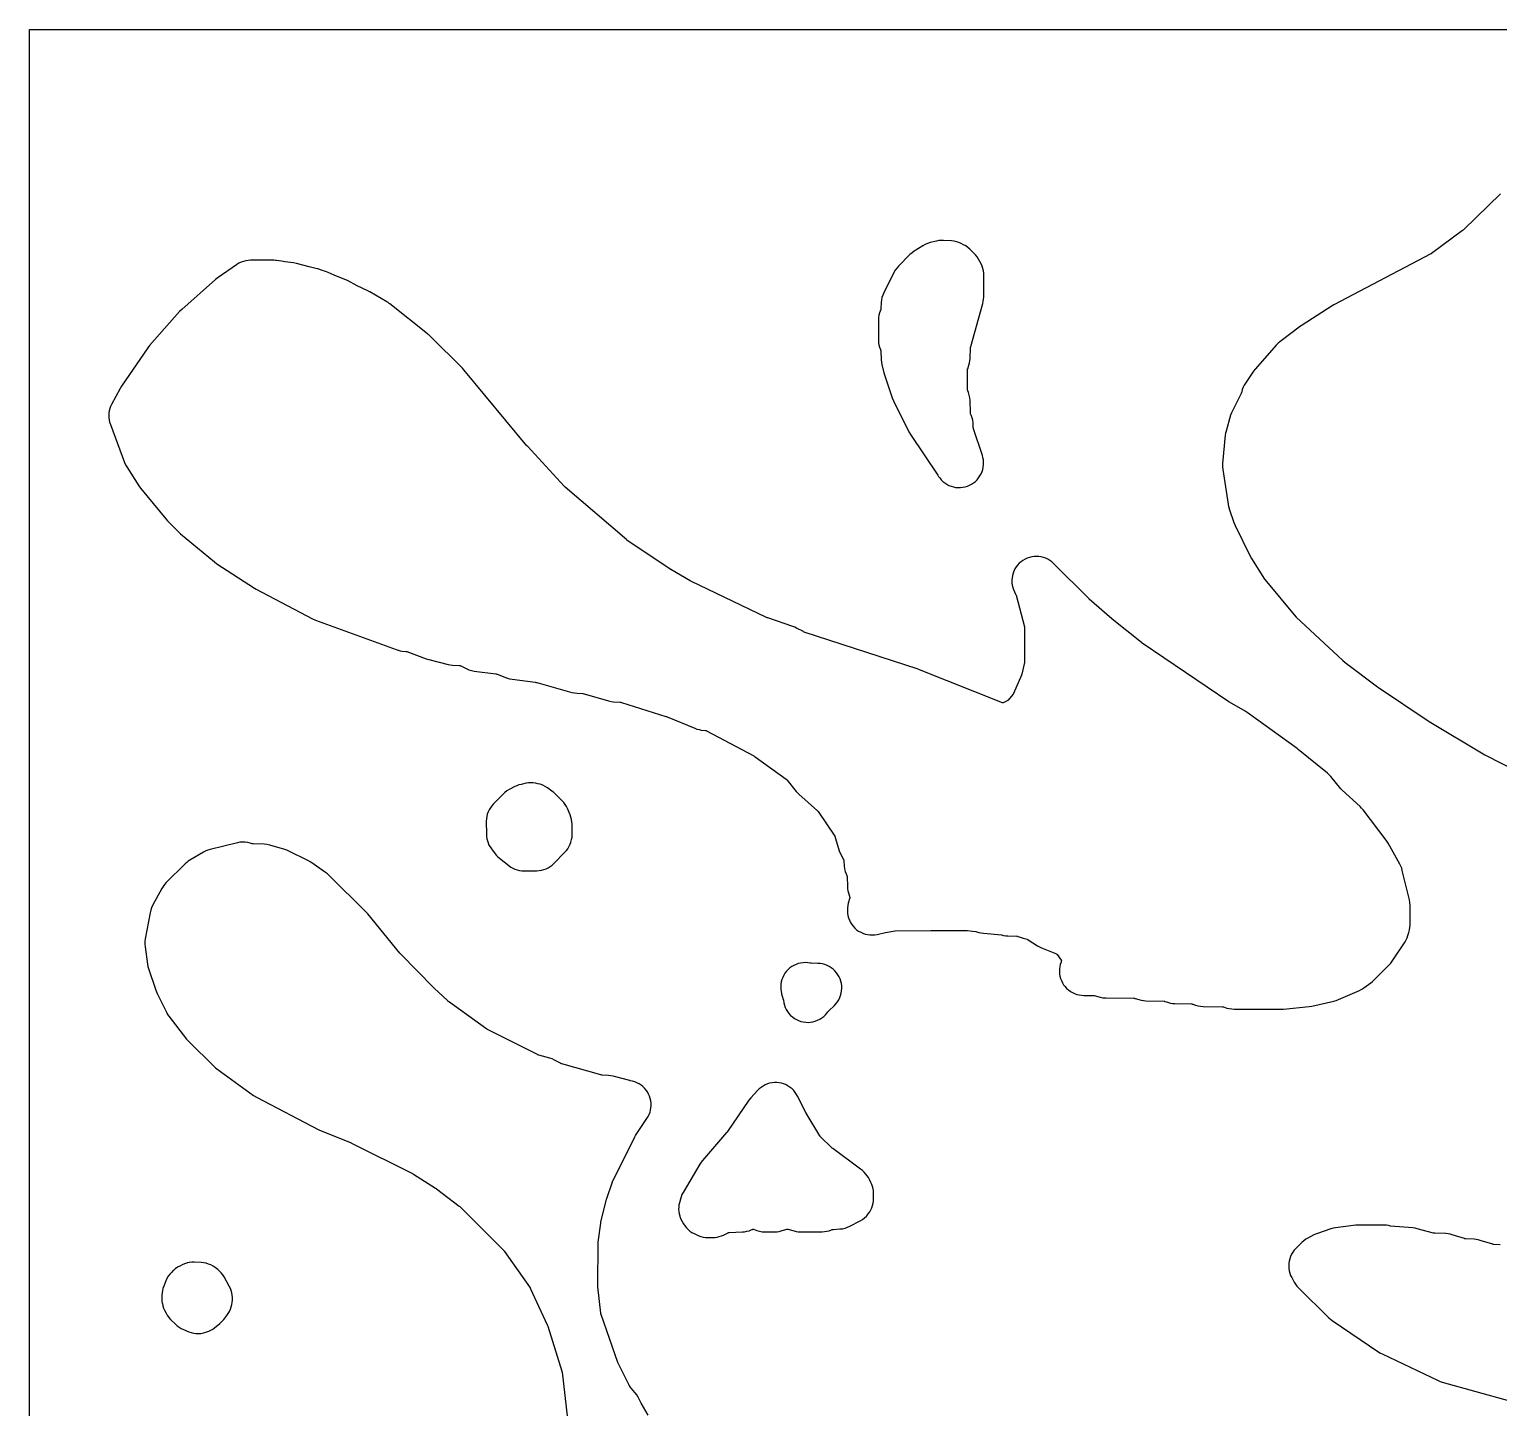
# Model space of a CAD drawing. Header units: millimetres. Extents: x 0 to 300, y 0 to 300.
# Drawn here: x 0 to 150.1, y 159.2 to 300 of the extents above; entities that cross this region are included whole.
import ezdxf

# ---------------------------------------------------------------- set-up
doc = ezdxf.new("R2010")
doc.units = ezdxf.units.MM
doc.layers.add('CUT', color=7, linetype='CONTINUOUS')

msp = doc.modelspace()

# ---------------------------------------------------------------- linework, layer by layer
at = {"layer": 'CUT'}
for points in [[(300, 299.9386), (300, 0.0614), (299.9971, 0.0029), (299.9386, 0), (0.0614, 0), (0.0029, 0.0029), (0, 0.0614), (0, 299.9386), (0.0029, 299.9971), (0.0614, 300), (299.9386, 300), (299.9971, 299.9971)], [(87.317, 264.9102), (87.373, 264.7162), (88.1574, 262.3608), (88.2932, 262.0328), (89.8666, 258.8853), (90.0242, 258.6141), (92.8137, 254.4399), (92.9068, 254.3098), (93.0183, 254.1641), (93.1746, 253.9791), (93.3481, 253.8101), (93.5371, 253.6587), (93.7399, 253.5263), (93.9546, 253.4141), (94.1791, 253.3233), (94.4113, 253.2545), (94.6491, 253.2086), (94.8902, 253.1859), (95.1324, 253.1866), (95.3734, 253.2108), (95.6109, 253.2582), (95.8428, 253.3283), (96.0667, 253.4205), (96.2807, 253.534), (96.4827, 253.6677), (96.6708, 253.8202), (96.8432, 253.9903), (96.9984, 254.1762), (97.1349, 254.3763), (97.2514, 254.5887), (97.3467, 254.8113), (97.4201, 255.0421), (97.4708, 255.2789), (97.4984, 255.5195), (97.5025, 255.7617), (97.4832, 256.0031), (97.4406, 256.2416), (97.3752, 256.4747), (96.4734, 259.1769), (96.4684, 259.193), (96.4601, 259.2275), (96.4548, 259.2626), (96.4534, 259.279), (96.4215, 259.7852), (96.3892, 260.0578), (96.3272, 260.3253), (96.2362, 260.5843), (96.1741, 260.7343), (96.1677, 260.7509), (96.1566, 260.7864), (96.1522, 260.8229), (96.1513, 260.8409), (96.1166, 262.0713), (96.0935, 262.3471), (96.04, 262.6188), (95.9568, 262.8828), (95.8823, 263.0803), (95.8766, 263.0968), (95.8668, 263.1319), (95.8635, 263.1678), (95.863, 263.1854), (95.8558, 265.1971), (95.8563, 265.2181), (95.8609, 265.2618), (95.8702, 265.3048), (95.8763, 265.325), (95.9994, 265.6965), (96.0622, 265.9197), (96.1039, 266.1478), (96.1243, 266.3788), (96.1702, 267.4747), (96.1718, 267.4972), (96.1866, 267.5905), (96.192, 267.6124), (97.4196, 272.0042), (97.4684, 272.2133), (97.4992, 272.4258), (97.5116, 272.6401), (97.5438, 274.8191), (97.5345, 275.0756), (97.4988, 275.3298), (97.4373, 275.579), (97.3506, 275.8206), (97.2395, 276.052), (96.9762, 276.5355), (96.8444, 276.7508), (96.6915, 276.9517), (96.5192, 277.1362), (96.081, 277.5602), (95.8912, 277.7262), (95.6856, 277.8722), (95.4663, 277.9968), (95.2112, 278.1252), (94.977, 278.2284), (94.7334, 278.3071), (94.4831, 278.3605), (94.2286, 278.388), (93.4107, 278.4343), (93.1637, 278.436), (92.9178, 278.4134), (92.6752, 278.3666), (92.0313, 278.2091), (91.7759, 278.1319), (91.5301, 278.0279), (91.2969, 277.8984), (90.4243, 277.3509), (90.1915, 277.1856), (89.9791, 276.9949), (88.7992, 275.8067), (88.6237, 275.6105), (88.4699, 275.3968), (88.3395, 275.1682), (87.297, 273.0948), (87.1911, 272.8534), (87.1113, 272.6023), (87.0584, 272.3441), (87.0329, 272.0818), (87.0063, 271.4772), (87.0051, 271.4595), (87.0001, 271.4227), (86.9917, 271.3863), (86.9868, 271.3698), (86.8807, 271.0458), (86.8113, 270.788), (86.7699, 270.5243), (86.7567, 270.2577), (86.7652, 268.2506), (86.7781, 268.0074), (86.8145, 267.7666), (86.8743, 267.5306), (86.9567, 267.3014), (86.975, 267.2573), (86.9812, 267.2414), (86.992, 267.2074), (86.9966, 267.1725), (86.9977, 267.1553), (87.0384, 266.2461), (87.0613, 266.0024), (87.108, 265.762)], [(8.1486, 260.0858), (8.1995, 259.8558), (8.2717, 259.6317), (9.7268, 255.7541), (9.8293, 255.5185), (9.9554, 255.2946), (11.1752, 253.3689), (11.3567, 253.1182), (13.9427, 249.9752), (14.1052, 249.7962), (15.2926, 248.6083), (15.4578, 248.4572), (18.899, 245.582), (19.1452, 245.4007), (22.9893, 242.9169), (23.1846, 242.8029), (28.9331, 239.787), (29.2337, 239.6538), (37.4915, 236.6248), (37.6925, 236.5606), (37.8981, 236.5135), (38.1071, 236.484), (38.4809, 236.4471), (38.4974, 236.4451), (38.5318, 236.4388), (38.5656, 236.4294), (38.581, 236.4241), (40.5442, 235.6981), (40.8068, 235.6171), (42.7935, 235.1219), (43.0065, 235.0786), (43.2224, 235.0539), (43.957, 235.0022), (43.9762, 235.0003), (44.0157, 234.9936), (44.0532, 234.9792), (44.0706, 234.971), (44.644, 234.683), (44.9008, 234.5716), (45.1685, 234.4895), (45.4436, 234.438), (47.6582, 234.15), (47.6813, 234.1462), (47.7764, 234.122), (47.7985, 234.1143), (48.7639, 233.7409), (49.0488, 233.6498), (49.3426, 233.5935), (51.6758, 233.2894), (51.7606, 233.2753), (51.8441, 233.2552), (55.4284, 232.259), (55.6923, 232.2008), (55.961, 232.1714), (56.5393, 232.1397), (56.5613, 232.1379), (56.6523, 232.1225), (56.6737, 232.117), (59.1847, 231.3943), (59.4402, 231.335), (59.7005, 231.3029), (60.3791, 231.2551), (60.4018, 231.2528), (60.4954, 231.2351), (60.5173, 231.229), (65.0499, 229.8113), (65.103, 229.7934), (65.1552, 229.773), (67.9968, 228.5873), (68.212, 228.5089), (68.4336, 228.4505), (68.6595, 228.4126), (69.0844, 228.3612), (69.1021, 228.3587), (69.1387, 228.3508), (69.1729, 228.3365), (69.1891, 228.3284), (74.0314, 225.7638), (74.105, 225.7214), (74.1754, 225.6741), (77.3457, 223.3777), (77.3593, 223.3674), (77.3864, 223.3439), (77.4114, 223.318), (77.4222, 223.3054), (78.3635, 222.1451), (78.4941, 221.9965), (78.6361, 221.8587), (80.5352, 220.1562), (80.5391, 220.1526), (80.5741, 220.1158), (80.5901, 220.0957), (80.604, 220.076), (82.2898, 217.5523), (82.3005, 217.5352), (82.3202, 217.498), (82.3359, 217.4589), (82.342, 217.4397), (82.6674, 216.3042), (82.7475, 216.0693), (82.8505, 215.8435), (83.1986, 215.1712), (83.2072, 215.1535), (83.2223, 215.1154), (83.2294, 215.075), (83.2314, 215.0554), (83.2731, 214.49), (83.3065, 214.2277), (83.3674, 213.9703), (83.4551, 213.7208), (83.5266, 213.5477), (83.5329, 213.5313), (83.5438, 213.4963), (83.5482, 213.4603), (83.5491, 213.4426), (83.5819, 212.4185), (83.5988, 212.1969), (83.6354, 211.9777), (83.6913, 211.7627), (83.8336, 211.3005), (83.8387, 211.2823), (83.8416, 211.2681), (83.8386, 211.2568), (83.6805, 210.7115), (83.6246, 210.4766), (83.5915, 210.2373), (83.5818, 209.996), (83.5835, 209.965), (83.5828, 209.9483), (83.5975, 209.7014), (83.6366, 209.4572), (83.6995, 209.218), (83.7858, 208.9862), (83.8946, 208.7641), (84.0248, 208.5538), (84.1752, 208.3574), (84.3442, 208.1768), (84.5302, 208.0138), (84.7314, 207.87), (84.9459, 207.7468), (85.1715, 207.6453), (85.406, 207.5667), (85.6471, 207.5116), (85.8925, 207.4806), (86.1397, 207.474), (86.3864, 207.4918), (86.6301, 207.534), (87.495, 207.7281), (88.4816, 207.9041), (92.1251, 207.921), (95.8596, 207.919), (96.3794, 207.8705), (96.6945, 207.8343), (97.0332, 207.7399), (97.2544, 207.6889), (97.4794, 207.6581), (99.3282, 207.4907), (99.5355, 207.4352), (99.761, 207.3963), (99.9892, 207.3783), (100.9006, 207.3482), (100.907, 207.3478), (100.9301, 207.3457), (100.9539, 207.3428), (100.9881, 207.3322), (101.0045, 207.326), (101.1292, 207.275), (101.338, 207.2003), (101.5526, 207.1444), (101.6704, 207.1246), (101.9594, 207.0311), (101.9753, 207.0255), (102.008, 207.0118), (102.0394, 206.9952), (102.0534, 206.9866), (103.0248, 206.361), (103.2227, 206.2461), (103.4302, 206.1498), (104.9428, 205.5298), (104.9592, 205.5226), (104.9921, 205.5054), (105.0165, 205.4778), (105.0275, 205.4634), (105.4428, 204.8939), (105.4535, 204.8784), (105.4733, 204.8446), (105.4443, 204.7695), (105.4144, 204.7023), (105.3376, 204.4723), (105.2834, 204.236), (105.2524, 203.9955), (105.2449, 203.7531), (105.2608, 203.5112), (105.3001, 203.2719), (105.3624, 203.0376), (105.4471, 202.8104), (105.5535, 202.5925), (105.6804, 202.3859), (105.8268, 202.1925), (105.9912, 202.0143), (106.1721, 201.8528), (106.3677, 201.7096), (106.5764, 201.5861), (106.796, 201.4833), (107.0245, 201.4023), (107.2599, 201.3438), (107.4997, 201.3084), (107.7419, 201.2964), (108.6509, 201.2955), (108.6749, 201.2947), (108.7745, 201.2823), (108.7979, 201.2772), (109.4168, 201.1216), (109.7027, 201.0672), (109.9929, 201.0464), (112.8599, 201.0082), (112.8787, 201.0075), (112.9178, 201.0032), (112.9563, 200.9952), (112.9744, 200.99), (113.3799, 200.8635), (113.6042, 200.8049), (113.8329, 200.7672), (114.0642, 200.7509), (115.9434, 200.7058), (115.9603, 200.705), (115.9955, 200.7011), (116.0292, 200.6913), (116.0452, 200.6855), (116.1856, 200.6309), (116.3924, 200.5608), (116.6046, 200.5089), (116.8205, 200.4758), (117.0385, 200.4617), (118.7562, 200.4255), (118.7764, 200.4246), (118.8182, 200.4193), (118.8594, 200.4098), (118.8786, 200.4037), (119.1543, 200.3088), (119.4055, 200.2368), (119.6628, 200.1914), (119.9235, 200.173), (121.9131, 200.1376), (121.9315, 200.1368), (121.9696, 200.1326), (122.0071, 200.1247), (122.0248, 200.1197), (122.3744, 200.0118), (122.6123, 199.951), (122.855, 199.9138), (123.1002, 199.9006), (127.8682, 199.8784), (128.1416, 199.8921), (130.7657, 200.1684), (131.0423, 200.2133), (133.2908, 200.7091), (133.5315, 200.7749), (133.7643, 200.8644), (135.9028, 201.811), (136.1363, 201.9293), (136.3561, 202.0713), (137.084, 202.5979), (137.2405, 202.7208), (137.3867, 202.8558), (138.9469, 204.416), (139.1168, 204.6041), (139.2668, 204.8085), (140.5673, 206.7826), (140.6873, 206.9847), (140.7877, 207.1971), (140.8677, 207.4181), (140.9678, 207.7412), (141.0295, 207.9822), (141.0669, 208.228), (141.0797, 208.4764), (141.0834, 210.4805), (141.0661, 210.7792), (141.0132, 211.0737), (140.2867, 214.0727), (140.2233, 214.2904), (140.1405, 214.5015), (140.039, 214.7043), (138.8315, 216.8637), (138.6388, 217.1577), (136.2736, 220.2651), (136.13, 220.4373), (135.9714, 220.5959), (134.1365, 222.2739), (134.0763, 222.3329), (134.0204, 222.3959), (132.9774, 223.6565), (132.8116, 223.838), (132.6287, 224.0023), (129.6496, 226.4253), (129.536, 226.5124), (124.4434, 230.1909), (124.2291, 230.3296), (122.6393, 231.2471), (122.6011, 231.27), (122.5638, 231.2944), (113.7215, 237.3006), (113.6832, 237.3277), (113.6459, 237.3563), (110.6567, 239.7436), (110.6359, 239.7606), (110.6155, 239.778), (108.3052, 241.7963), (108.2758, 241.8228), (108.2472, 241.8504), (104.6551, 245.4272), (104.4749, 245.59), (104.2797, 245.7345), (104.0715, 245.8594), (103.8521, 245.9636), (103.6236, 246.0459), (103.3882, 246.1057), (103.1482, 246.1424), (102.9057, 246.1556), (102.663, 246.1452), (102.4226, 246.1113), (102.1865, 246.0543), (101.9571, 245.9746), (101.7365, 245.873), (101.5268, 245.7506), (101.33, 245.6083), (101.1479, 245.4476), (100.9822, 245.27), (100.8346, 245.0772), (100.7064, 244.871), (100.5988, 244.6533), (100.5128, 244.4261), (100.4493, 244.1917), (100.4088, 243.9523), (100.3917, 243.71), (100.3982, 243.4673), (100.4282, 243.2263), (100.4815, 242.9894), (100.5575, 242.7587), (100.6556, 242.5365), (100.7772, 242.2936), (100.7856, 242.2757), (100.8151, 242.1981), (100.8207, 242.179), (101.6821, 238.9612), (101.6861, 238.9447), (101.6923, 238.9096), (101.6955, 238.8739), (101.6958, 238.8573), (101.6971, 235.4613), (101.6964, 235.4384), (101.6852, 235.3432), (101.6806, 235.3208), (101.3946, 234.1203), (101.3932, 234.1149), (101.3677, 234.0363), (101.3606, 234.0184), (100.5598, 232.1391), (100.5513, 232.1206), (100.5307, 232.0835), (100.5064, 232.0487), (100.4934, 232.033), (100.0111, 231.4778), (99.9981, 231.4636), (99.9691, 231.4362), (99.9353, 231.4149), (99.9184, 231.406), (99.4959, 231.1954), (99.4795, 231.1877), (99.4512, 231.1768), (90.9684, 234.5704), (90.8162, 234.6257), (90.815, 234.6261), (79.1818, 238.4267), (79.1767, 238.4284), (79.1022, 238.4594), (79.0853, 238.4677), (78.3782, 238.8363), (78.2053, 238.9182), (78.0267, 238.9866), (75.4553, 239.8602), (75.3871, 239.8857), (75.3206, 239.9152), (67.5873, 243.6258), (67.5453, 243.647), (67.5042, 243.6697), (65.5533, 244.7989), (65.5186, 244.8198), (65.4847, 244.8418), (61.1532, 247.7498), (61.0953, 247.7912), (61.04, 247.8358), (54.7628, 253.2135), (54.7092, 253.2622), (54.6587, 253.314), (50.8839, 257.4214), (50.8639, 257.4437), (50.8444, 257.4665), (44.3958, 265.2166), (44.3944, 265.2182), (44.2405, 265.3869), (40.9916, 268.636), (40.7793, 268.8254), (40.7614, 268.8397), (40.6835, 268.9089), (36.8381, 271.9579), (36.7771, 271.9995), (36.6914, 272.0616), (36.6483, 272.0873), (36.541, 272.1605), (34.7769, 273.1856), (34.5727, 273.292), (33.4973, 273.7908), (32.4999, 274.3273), (32.2347, 274.4505), (31.1543, 274.8776), (30.543, 275.1612), (30.3482, 275.2417), (30.1473, 275.3056), (29.9046, 275.3716), (29.6676, 275.4653), (29.47, 275.534), (29.2673, 275.586), (28.5842, 275.7308), (27.3057, 276.0787), (26.9713, 276.1455), (26.0894, 276.26), (25.7713, 276.3275), (25.5169, 276.3679), (25.2597, 276.3819), (25.1482, 276.3822), (24.9714, 276.4051), (24.6284, 276.4259), (22.5955, 276.4087), (22.3488, 276.3944), (22.1047, 276.3558), (21.8656, 276.2933), (21.6339, 276.2075), (21.4117, 276.0993), (21.2013, 275.9696), (21.1732, 275.9503), (19.2736, 274.6457), (19.0334, 274.4583), (15.567, 271.3954), (15.347, 271.175), (12.2886, 267.7053), (12.1023, 267.4662), (9.4147, 263.5477), (9.2694, 263.308), (8.4054, 261.6845), (8.3047, 261.4716), (8.2244, 261.2502), (8.1654, 261.0223), (8.1281, 260.7898), (8.1128, 260.5548), (8.1196, 260.3194)], [(47.2033, 216.2773), (47.5893, 215.7654), (47.7261, 215.5994), (47.8766, 215.4457), (48.0398, 215.3056), (48.9909, 214.5574), (49.1872, 214.4178), (49.396, 214.2977), (49.6155, 214.1982), (49.8435, 214.1204), (50.0779, 214.0648), (50.3166, 214.0321), (50.5573, 214.0225), (51.836, 214.0331), (52.0806, 214.0471), (52.3227, 214.0851), (52.5599, 214.1465), (52.79, 214.2309), (53.0106, 214.3374), (53.2199, 214.4649), (53.4156, 214.6124), (53.5959, 214.7783), (54.7226, 215.9217), (54.8786, 216.0955), (55.0177, 216.2832), (55.1387, 216.4831), (55.2405, 216.6934), (55.3222, 216.9123), (55.338, 216.9616), (55.4058, 217.2189), (55.4458, 217.482), (55.4576, 217.7477), (55.4483, 218.7995), (55.434, 219.0452), (55.3957, 219.2883), (55.3336, 219.5264), (55.2484, 219.7573), (54.9782, 220.3916), (54.8754, 220.6044), (54.7529, 220.8066), (54.6119, 220.9963), (54.4536, 221.1719), (53.7285, 221.9033), (53.5704, 222.0496), (53.4003, 222.1817), (52.9482, 222.5027), (52.7079, 222.6535), (52.4521, 222.7762), (52.184, 222.869), (51.9675, 222.9305), (51.73, 222.9856), (51.4883, 223.0173), (51.2447, 223.0253), (51.0015, 223.0096), (50.7609, 222.9702), (50.2442, 222.8596), (50.0254, 222.8022), (49.8127, 222.7254), (49.6078, 222.6296), (49.0184, 222.3209), (48.7964, 222.1896), (48.589, 222.036), (48.3986, 221.862), (47.4098, 220.8596), (47.2462, 220.6765), (47.1013, 220.4783), (46.9766, 220.2668), (46.8732, 220.0441), (46.7921, 219.8123), (46.7342, 219.5737), (46.6999, 219.3306), (46.6897, 219.0853), (46.6996, 217.7637), (46.7117, 217.5361), (46.7445, 217.3104), (46.7977, 217.0888), (46.8708, 216.8728), (46.9634, 216.6645), (47.0745, 216.4654)], [(77.4638, 199.642), (77.6128, 199.4438), (77.7807, 199.2613), (77.9659, 199.0963), (78.1665, 198.9505), (78.3806, 198.8253), (78.6061, 198.7219), (78.8406, 198.6414), (79.082, 198.5845), (79.3279, 198.5518), (79.5757, 198.5436), (79.8232, 198.56), (80.0678, 198.6009), (80.3072, 198.6658), (80.5389, 198.754), (80.7608, 198.8649), (80.9706, 198.9971), (81.1663, 199.1495), (81.3459, 199.3205), (81.5076, 199.5085), (81.5875, 199.6112), (81.6424, 199.6769), (81.7017, 199.7385), (82.2526, 200.2726), (82.4197, 200.4513), (82.5686, 200.6454), (82.6977, 200.8532), (82.8059, 201.0726), (82.8922, 201.3015), (82.9557, 201.5378), (82.9958, 201.7791), (83.0121, 202.0232), (83.0045, 202.2677), (82.973, 202.5103), (82.9179, 202.7487), (82.8399, 202.9805), (82.7395, 203.2036), (82.6178, 203.4158), (82.476, 203.6151), (82.3153, 203.7996), (82.1374, 203.9675), (81.9439, 204.1172), (81.7367, 204.2473), (81.5178, 204.3566), (81.2893, 204.4439), (81.0534, 204.5084), (80.8122, 204.5496), (80.5682, 204.567), (79.8927, 204.5821), (79.8745, 204.5829), (79.837, 204.5872), (79.7829, 204.5985), (79.5411, 204.637), (79.2967, 204.6516), (79.0521, 204.6422), (78.8095, 204.6089), (78.5713, 204.5521), (78.3399, 204.4722), (78.1174, 204.3701), (77.9059, 204.2468), (77.7075, 204.1033), (77.5241, 203.9411), (77.3575, 203.7617), (77.2091, 203.5669), (77.0806, 203.3586), (76.973, 203.1386), (76.8875, 202.9092), (76.8249, 202.6725), (76.7856, 202.4309), (76.7702, 202.1865), (76.7788, 201.9418), (76.8113, 201.6992), (76.8674, 201.4608), (77.0306, 200.8932), (77.0351, 200.8759), (77.0421, 200.8393), (77.0464, 200.7967), (77.083, 200.5515), (77.1438, 200.311), (77.2281, 200.0778), (77.3351, 199.854)], [(67.5029, 177.2187), (67.702, 177.0813), (67.9133, 176.9638), (68.1966, 176.8238), (68.4076, 176.7314), (68.6263, 176.6587), (68.8507, 176.6066), (69.079, 176.5752), (69.3091, 176.5651), (69.8285, 176.5661), (70.053, 176.5767), (70.2755, 176.6073), (70.4944, 176.6578), (70.7079, 176.7278), (70.9143, 176.8166), (71.4001, 177.0521), (71.4186, 177.0606), (71.4581, 177.0749), (71.4997, 177.0808), (71.5201, 177.0822), (72.8524, 177.134), (73.0855, 177.154), (73.3157, 177.1957), (73.541, 177.2588), (73.7595, 177.3427), (73.8832, 177.3969), (73.9002, 177.4039), (73.9359, 177.4157), (73.9724, 177.4067), (73.9899, 177.4011), (74.3359, 177.2801), (74.6096, 177.2017), (74.8904, 177.1548), (75.1747, 177.1402), (76.1447, 177.1456), (76.3733, 177.1573), (76.5998, 177.1899), (76.8224, 177.2431), (77.3846, 177.405), (77.4018, 177.4095), (77.4378, 177.4164), (77.4737, 177.4102), (77.4912, 177.406), (78.1331, 177.2342), (78.3479, 177.1868), (78.5661, 177.1584), (78.7859, 177.1493), (81.0163, 177.1553), (81.2548, 177.1673), (81.4911, 177.202), (81.723, 177.2592), (81.9484, 177.3382), (82.0225, 177.3682), (82.0429, 177.3758), (82.0861, 177.388), (82.1304, 177.3954), (82.1521, 177.3972), (82.8123, 177.4337), (83.0799, 177.463), (83.3427, 177.5209), (83.5978, 177.6067), (83.8422, 177.7195), (84.8945, 178.2754), (85.1213, 178.4111), (85.3325, 178.5699), (85.5258, 178.7501), (85.5637, 178.7894), (85.7234, 178.9719), (85.8647, 179.1689), (85.9862, 179.3787), (86.0868, 179.5993), (86.1655, 179.8286), (86.2217, 180.0644), (86.2548, 180.3046), (86.2644, 180.5469), (86.2597, 181.0919), (86.2472, 181.321), (86.2137, 181.548), (86.1596, 181.771), (86.0852, 181.9881), (85.9912, 182.1975), (85.8434, 182.4902), (85.7316, 182.6884), (85.6023, 182.8756), (85.4565, 183.0504), (85.2933, 183.2287), (85.1218, 183.3989), (84.9346, 183.5518), (82.1031, 185.6445), (82.0371, 185.6968), (81.9749, 185.7536), (80.8514, 186.8523), (80.8476, 186.8562), (80.8143, 186.8944), (80.7992, 186.915), (80.7861, 186.9355), (79.374, 189.2525), (79.3486, 189.2961), (79.3251, 189.3406), (78.4981, 190.9891), (78.4973, 190.9886), (78.4, 191.1724), (78.2641, 191.3776), (78.1086, 191.5684), (77.9352, 191.743), (77.7453, 191.8997), (77.5411, 192.037), (77.3242, 192.1535), (77.097, 192.2482), (76.8616, 192.32), (76.6203, 192.3684), (76.3753, 192.3927), (76.1292, 192.3929), (75.8842, 192.3689), (75.6428, 192.3209), (75.4073, 192.2494), (75.1799, 192.155), (74.963, 192.0388), (74.7585, 191.9018), (74.5684, 191.7454), (74.3947, 191.571), (73.7306, 190.8353), (73.5303, 190.5823), (71.3252, 187.3941), (71.2866, 187.3414), (71.2453, 187.2908), (68.7767, 184.4291), (68.639, 184.2544), (68.5175, 184.0682), (66.7912, 181.1477), (66.681, 180.9395), (66.5909, 180.7218), (66.5217, 180.4966), (66.4218, 180.1071), (66.3755, 179.8851), (66.3495, 179.6598), (66.344, 179.433), (66.3592, 179.2067), (66.3947, 178.9827), (66.4504, 178.7628), (66.4694, 178.6999), (66.5648, 178.4381), (66.6886, 178.1886), (66.8395, 177.9544), (66.9979, 177.7362), (67.1493, 177.5477), (67.3181, 177.3746)], [(14.0923, 168.6113), (14.2475, 168.3969), (14.4245, 168.2), (14.9205, 167.704), (15.1047, 167.5373), (15.3045, 167.3897), (15.518, 167.2627), (15.743, 167.1574), (16.2818, 166.9374), (16.5218, 166.8533), (16.769, 166.7941), (17.0211, 166.7603), (17.2752, 166.7522), (17.5289, 166.77), (17.7794, 166.8135), (18.0242, 166.8822), (18.1465, 166.9234), (18.3487, 167.0013), (18.5433, 167.0964), (18.729, 167.208), (18.9043, 167.3353), (19.4507, 167.7693), (19.6728, 167.9685), (19.8696, 168.1926), (20.1859, 168.5995), (20.326, 168.7991), (20.4459, 169.0113), (20.5446, 169.2342), (20.6212, 169.4657), (20.6748, 169.7035), (20.7141, 169.9283), (20.7443, 170.1712), (20.7507, 170.4158), (20.7332, 170.6599), (20.6918, 170.9011), (20.6271, 171.1372), (20.5395, 171.3657), (20.4301, 171.5846), (19.8995, 172.5276), (19.766, 172.7393), (19.612, 172.9366), (19.439, 173.1175), (19.2488, 173.2802), (18.9847, 173.4842), (18.9837, 173.4849), (18.774, 173.6304), (18.5505, 173.7538), (18.3157, 173.8537), (18.0718, 173.9292), (17.8215, 173.9794), (17.5674, 174.0038), (16.8472, 174.036), (16.5977, 174.0347), (16.3496, 174.0086), (16.343, 174.0072), (16.3403, 174.0069), (16.1735, 173.972), (16.1054, 173.9578), (16.1043, 173.9575), (16.0955, 173.9557), (15.857, 173.8802), (15.6273, 173.7813), (15.3585, 173.6492), (15.1264, 173.5195), (14.9094, 173.3658), (14.71, 173.1899), (14.708, 173.188), (14.5169, 173.0006), (14.3424, 172.8107), (14.1884, 172.6039), (14.0565, 172.3824), (13.9481, 172.1484), (13.7227, 171.5875), (13.6453, 171.3654), (13.5892, 171.1369), (13.5547, 170.9042), (13.5423, 170.6693), (13.5402, 170.2966), (13.5497, 170.0642), (13.5808, 169.8337), (13.5862, 169.8101), (13.5883, 169.7955), (13.6327, 169.6091), (13.6331, 169.6071), (13.6332, 169.607), (13.6424, 169.568), (13.7176, 169.3466), (13.8131, 169.1331), (13.9606, 168.841)]]:
    msp.add_lwpolyline(points, close=True, dxfattribs=at)
for points in [[(150.308, 283.2125), (146.58, 279.548), (146.516, 279.4893), (146.4479, 279.4355), (143.2868, 277.1122), (143.2828, 277.1094), (143.2212, 277.0705), (143.2063, 277.0622), (133.305, 271.8448), (133.128, 271.7421), (130.0526, 269.7846), (129.8935, 269.6744), (127.7858, 268.091), (127.7854, 268.0908), (127.5865, 267.9245), (127.4058, 267.7385), (125.2899, 265.321), (125.2757, 265.3028), (125.2626, 265.2878), (125.088, 265.0637), (124.2624, 263.8695), (124.134, 263.663), (124.0263, 263.445), (123.9403, 263.2175), (123.8767, 262.9828), (123.8763, 262.9806), (123.8587, 262.9006), (123.8548, 262.8843), (123.8443, 262.8507), (123.831, 262.818), (123.8239, 262.8033), (122.9223, 261.0423), (122.8205, 260.8164), (122.7415, 260.5815), (122.2859, 258.9658), (122.2346, 258.7467), (122.2033, 258.5238), (121.93, 255.6485), (121.9299, 255.6468), (121.9196, 255.3425), (121.9463, 255.0393), (122.4807, 251.4782), (122.5223, 251.2644), (122.5825, 251.0551), (122.5875, 251.04), (122.5937, 251.0186), (123.0623, 249.6221), (123.1943, 249.3037), (123.1946, 249.3031), (124.7577, 246.1621), (124.8852, 245.9362), (126.2147, 243.8415), (126.4026, 243.5834), (129.2304, 240.1805), (129.2309, 240.18), (129.4498, 239.9483), (134.2075, 235.5171), (134.4053, 235.3511), (134.4269, 235.3348), (134.4423, 235.3219), (137.7399, 232.8342), (137.8563, 232.7515), (137.8565, 232.7513), (142.9308, 229.3596), (143.0338, 229.2943), (148.7081, 225.8897), (148.8565, 225.8074), (159.6644, 220.283)], [(63.2373, 158.3943), (62.5014, 159.6206), (62.1988, 160.2337), (62.0543, 160.4878), (61.8811, 160.7234), (61.363, 161.3479), (61.3493, 161.3654), (61.2982, 161.4437), (61.2877, 161.4633), (60.1888, 163.6569), (60.1562, 163.7276), (60.1282, 163.8002), (58.4117, 168.7122), (58.4049, 168.7334), (58.3843, 168.8244), (58.3813, 168.8465), (58.0894, 171.5307), (58.0839, 171.5992), (58.0823, 171.6679), (58.1027, 175.9334), (58.1057, 176.0132), (58.1139, 176.0925), (58.3803, 178.0372), (58.3909, 178.1017), (58.4049, 178.1654), (58.9723, 180.4482), (58.985, 180.4954), (58.9997, 180.542), (59.571, 182.2429), (59.6009, 182.3225), (59.6362, 182.3998), (61.8618, 186.8462), (61.8991, 186.915), (61.9407, 186.9813), (63.1044, 188.7084), (63.2289, 188.9137), (63.333, 189.1299), (63.4159, 189.3552), (63.4769, 189.5873), (63.5153, 189.8242), (63.5308, 190.0638), (63.5233, 190.3037), (63.4928, 190.5417), (63.4396, 190.7758), (63.3642, 191.0037), (63.2673, 191.2233), (63.1498, 191.4325), (63.0128, 191.6296), (62.8575, 191.8126), (62.6853, 191.9799), (62.4979, 192.1299), (62.297, 192.2612), (62.0845, 192.3727), (61.8622, 192.4632), (61.6322, 192.532), (61.3968, 192.5785), (61.3689, 192.5826), (61.3477, 192.5876), (59.6574, 193.0338), (59.4168, 193.0848), (59.1724, 193.1119), (58.5235, 193.1517), (58.5024, 193.1536), (58.4147, 193.1687), (58.3941, 193.174), (54.3998, 194.3162), (54.381, 194.3221), (54.3041, 194.3528), (54.2863, 194.3615), (53.6441, 194.6963), (53.4099, 194.8034), (53.166, 194.8859), (52.0396, 195.2031), (52.0218, 195.2086), (51.9491, 195.2367), (51.9323, 195.2446), (46.8228, 197.8053), (46.8181, 197.8077), (46.7508, 197.8481), (46.7356, 197.8585), (42.8323, 200.6755), (42.7716, 200.7223), (42.714, 200.7729), (41.3713, 202.0271), (41.3522, 202.0454), (41.3336, 202.064), (37.9122, 205.5503), (37.8752, 205.5898), (37.8399, 205.6308), (34.569, 209.6185), (34.3973, 209.8072), (30.6089, 213.5678), (30.4477, 213.7144), (30.2744, 213.8464), (28.7586, 214.8999), (28.4493, 215.0833), (26.5249, 216.0449), (26.3112, 216.1394), (26.0896, 216.2136), (24.5704, 216.6445), (24.2789, 216.7086), (23.9818, 216.7376), (22.8662, 216.7794), (22.8495, 216.7804), (22.8146, 216.7847), (22.7801, 216.792), (22.7643, 216.7964), (22.5708, 216.8551), (22.3119, 216.9189), (22.0476, 216.9546), (21.7811, 216.9621), (21.5153, 216.9411), (21.2532, 216.8919), (18.4829, 216.2171), (18.2484, 216.1477), (18.0219, 216.0557), (17.8054, 215.942), (16.4103, 215.12), (16.2369, 215.0079), (16.0733, 214.8818), (15.9206, 214.7427), (13.9776, 212.8191), (13.8096, 212.6353), (13.6607, 212.4358), (13.5324, 212.2224), (12.5947, 210.4707), (12.4856, 210.2393), (12.4008, 209.998), (12.3411, 209.7493), (11.8397, 207.0621), (11.8046, 206.7947), (11.7986, 206.525), (11.8216, 206.2563), (12.0711, 204.477), (12.1129, 204.2535), (12.1748, 204.0347), (12.9124, 201.8189), (13.0482, 201.4908), (14.0053, 199.576), (14.1255, 199.3624), (14.266, 199.1616), (16.066, 196.8408), (16.2844, 196.5946), (18.8653, 194.0446), (19.0067, 193.9151), (19.1577, 193.7969), (22.9054, 191.0876), (23.2099, 190.8992), (29.5869, 187.5583), (29.824, 187.4494), (32.8163, 186.2606), (32.8644, 186.2403), (32.9115, 186.218), (39.1343, 183.1041), (39.1866, 183.0763), (39.2374, 183.0461), (41.5144, 181.6142), (41.5614, 181.5831), (41.607, 181.5498), (43.9225, 179.774), (43.9847, 179.7228), (44.0435, 179.6677), (48.4796, 175.2182), (48.4912, 175.206), (48.5365, 175.1521), (48.5465, 175.1385), (51.1607, 171.4152), (51.1705, 171.4006), (51.2072, 171.3369), (51.2149, 171.3211), (52.9143, 167.6425), (52.9453, 167.5692), (52.9715, 167.494), (54.4015, 162.8988), (54.4064, 162.8815), (54.4221, 162.8079), (54.4246, 162.7901), (54.9896, 158.0315)], [(150.301, 175.8217), (149.6379, 175.8517), (149.621, 175.8528), (149.5873, 175.8573), (149.5506, 175.8653), (149.5339, 175.8702), (148.2577, 176.2723), (148.0519, 176.3276), (147.8421, 176.3652), (147.6298, 176.3848), (146.7539, 176.4281), (146.7374, 176.4292), (146.7028, 176.4339), (146.6686, 176.4416), (146.653, 176.4461), (145.3933, 176.8423), (145.1812, 176.8989), (144.965, 176.9367), (144.7463, 176.9553), (143.6207, 177.0017), (143.5996, 177.0032), (143.5119, 177.0164), (143.4913, 177.0212), (141.8063, 177.4654), (141.5935, 177.5116), (141.3775, 177.5392), (139.0658, 177.7326), (138.8922, 177.7754), (138.6568, 177.8101), (138.4191, 177.8222), (137.9765, 177.8237), (137.9272, 177.8279), (137.6991, 177.8365), (136.6583, 177.8283), (135.7241, 177.8315), (135.5383, 177.8194), (135.5288, 177.8194), (135.2531, 177.8019), (135.0131, 177.7598), (133.4495, 177.5507), (133.217, 177.5083), (132.9895, 177.4442), (131.6151, 176.9854), (131.4269, 176.9141), (131.245, 176.8278), (130.6313, 176.5058), (130.4132, 176.3768), (130.2093, 176.2265), (130.0216, 176.0563), (129.4067, 175.4389), (129.241, 175.2552), (129.0943, 175.056), (128.9679, 174.8434), (128.8633, 174.6192), (128.7812, 174.3859), (128.7227, 174.1455), (128.6882, 173.9006), (128.678, 173.6534), (128.6924, 173.4065), (128.731, 173.1622), (128.7936, 172.9229), (128.8796, 172.6909), (128.9881, 172.4686), (129.246, 172.0002), (129.3715, 171.7961), (129.516, 171.605), (129.6781, 171.4285), (132.7717, 168.3697), (132.9438, 168.2146), (133.1296, 168.0761), (137.9057, 164.8481), (138.0664, 164.7482), (138.2341, 164.6607), (143.9645, 161.9423), (144.1604, 161.8594), (144.3627, 161.7934), (151.2434, 159.8691)]]:
    msp.add_lwpolyline(points, dxfattribs=at)

doc.saveas('drawing.dxf')
